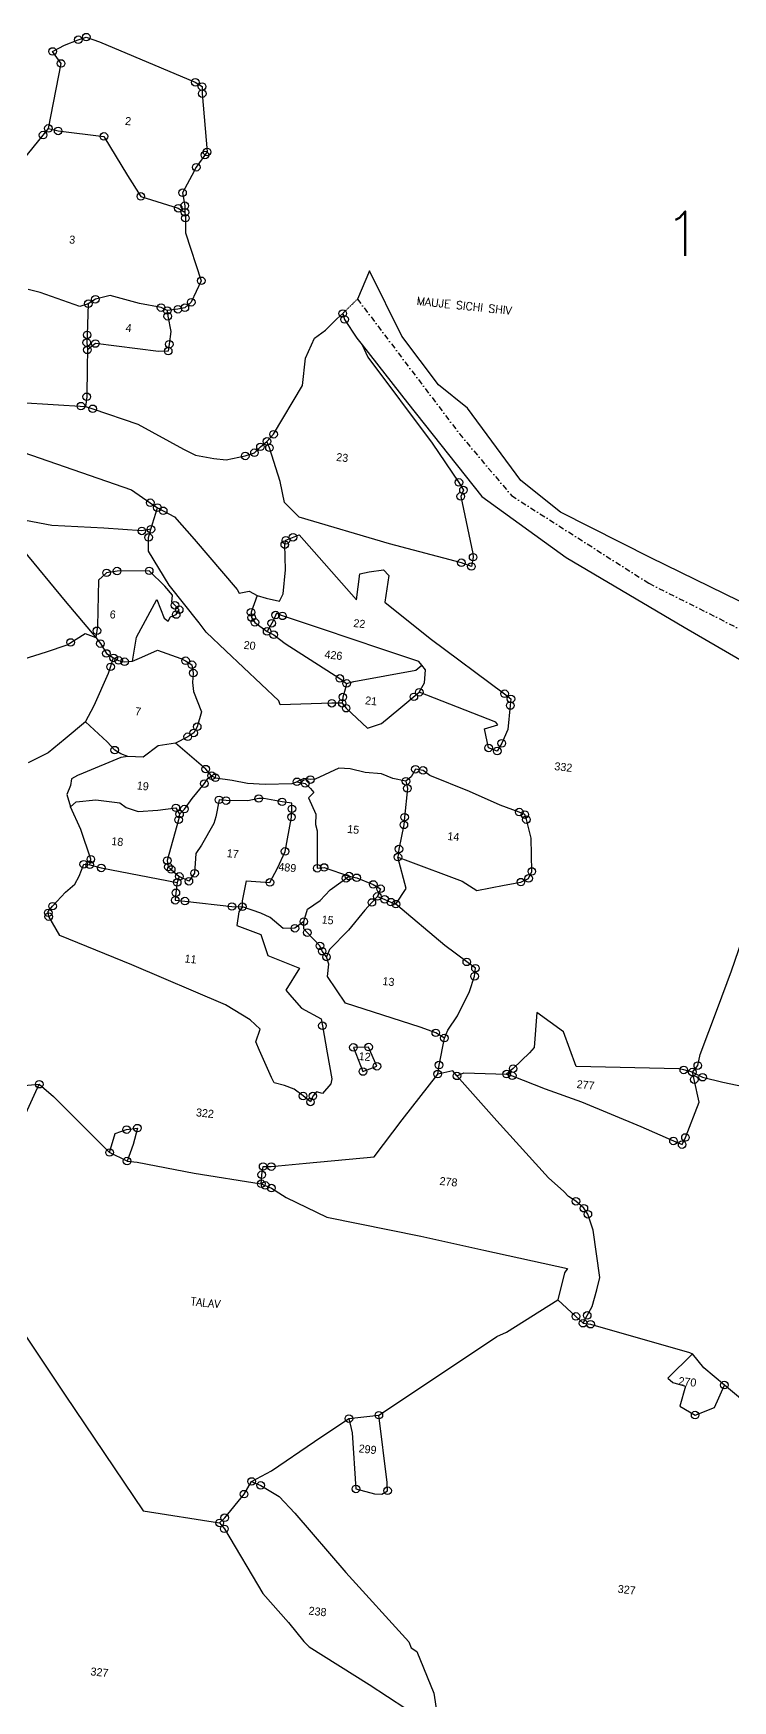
# Model space of a CAD drawing. Header units: metres. Extents: x 262789 to 268178, y 2218185 to 2226230.
# Drawn here: x 264101 to 264730, y 2224731 to 2226230 of the extents above; entities that cross this region are included whole.
import ezdxf
from ezdxf.enums import TextEntityAlignment as Align

# ---------------------------------------------------------------- set-up
doc = ezdxf.new("R2010")
doc.units = ezdxf.units.M
doc.header["$MEASUREMENT"] = 0
doc.linetypes.add('DASHDOT', pattern=[1, 0.5, -0.25, 0, -0.25])
for name, color, linetype in [('OFF', 1, 'Continuous'), ('POLY_PARCEL', 6, 'Continuous'), ('POLY_WATER', 4, 'Continuous'), ('TEXT_MAPIN', 7, 'Continuous'), ('TEXT_MAPOUT', 7, 'Continuous'), ('TEXT_PARCEL', 7, 'Continuous'), ('V_BOUND_LINE', 7, 'Continuous'), ('V_BOUND_STREAM_LINE', 7, 'DASHDOT')]:
    doc.layers.add(name, color=color, linetype=linetype)
doc.styles.get("Standard").update_dxf_attribs({"font": 'simplex.shx'})
doc.styles.add('TEXT_MAP', font='', dxfattribs={"height": 1.8})
doc.styles.get('TEXT_MAP').set_extended_font_data('Kruti Dev 050')

msp = doc.modelspace()

# ---------------------------------------------------------------- linework, layer by layer
for centre in [(264141.3, 2226224.5), (264148.5, 2226226.8), (264118.2, 2226213.9), (264125.8, 2226203.1), (264246.6, 2226186.2), (264252.7, 2226182.3), (264252.9, 2226176), (264109.6, 2226138.7), (264114.4, 2226144.7), (264123.2, 2226142.4), (264164.4, 2226137.5), (264255.3, 2226120.8), (264257.2, 2226123.6), (264247.5, 2226109.8), (264197.6, 2226083.6), (264235.1, 2226086.9), (264237.1, 2226075.2), (264231.2, 2226072.9), (264237.3, 2226069.3), (264237.7, 2226064), (264252, 2226007.7), (264150.3, 2225987.1), (264156.7, 2225991.1), (264243, 2225988.4), (264215.8, 2225983.6), (264221.4, 2225981), (264221.8, 2225975.8), (264230.9, 2225982.1), (264237.2, 2225983.5), (264379.2, 2225978.3), (264380.9, 2225973), (264149.3, 2225959), (264148.9, 2225952.1), (264149.5, 2225945.6), (264156.7, 2225951.3), (264222.2, 2225944.5), (264223.2, 2225950.6), (264143.7, 2225895), (264148.9, 2225903.4), (264154.3, 2225892.6), (264317, 2225869.7), (264291.5, 2225850.2), (264299.8, 2225853.1), (264305.2, 2225858.4), (264311, 2225863.3), (264313.3, 2225857.5), (264483.7, 2225826.4), (264487.8, 2225819.5), (264206.1, 2225808.1), (264485.3, 2225813.8), (264212.5, 2225803.7), (264217.7, 2225800.9), (264198.5, 2225782.8), (264204.6, 2225777), (264206.7, 2225784.3), (264328.1, 2225774.4), (264334.5, 2225777.1), (264327.1, 2225770.5), (264496.5, 2225759.2), (264166.8, 2225745.1), (264176.2, 2225746.7), (264205.1, 2225746.9), (264485.9, 2225754.2), (264494.9, 2225750.8), (264228.3, 2225715.9), (264229.4, 2225707.6), (264232.1, 2225711.9), (264296.7, 2225709.7), (264297.2, 2225704.9), (264300.2, 2225700.5), (264315.3, 2225699.8), (264318.8, 2225707.1), (264325, 2225706.4), (264158.1, 2225693), (264311.2, 2225692.5), (264317.1, 2225689.5), (264134.4, 2225682.5), (264161.2, 2225681.5), (264166.6, 2225672.6), (264170.4, 2225660.6), (264173.1, 2225668.6), (264177.6, 2225666.4), (264183, 2225665.2), (264237.9, 2225666.1), (264243.6, 2225662.5), (264244.8, 2225655), (264376.6, 2225650.2), (264382.7, 2225645.7), (264369.4, 2225627.8), (264378.7, 2225627.8), (264379.3, 2225633.4), (264443.2, 2225633.6), (264448.1, 2225637.7), (264524.8, 2225636.4), (264529.9, 2225625.8), (264530.5, 2225631.7), (264382.3, 2225623.4), (264239.8, 2225597.7), (264245.2, 2225601.1), (264248.3, 2225606.7), (264174.1, 2225585.7), (264510.4, 2225587.7), (264518.2, 2225584.9), (264522.2, 2225591.8), (264256, 2225568.6), (264444.6, 2225568.5), (264451.5, 2225567.5), (264254.8, 2225555.6), (264261.3, 2225562.7), (264264.7, 2225560.8), (264338, 2225557.2), (264345.5, 2225555.8), (264350.1, 2225559.2), (264436.1, 2225557.7), (264437.4, 2225551.3), (264267.9, 2225541), (264274.3, 2225540.3), (264303.6, 2225542.2), (264324.6, 2225539.2), (264229.1, 2225533.8), (264231.6, 2225523), (264232.4, 2225528.2), (264236.8, 2225532.7), (264333.1, 2225525.5), (264333.5, 2225532.9), (264434.9, 2225525.4), (264538, 2225530), (264543, 2225527.7), (264544.4, 2225523.2), (264434.2, 2225518.5), (264327.3, 2225494.6), (264428.9, 2225489.5), (264429.8, 2225496.7), (264146.2, 2225483.1), (264151.6, 2225482.6), (264152.6, 2225487.6), (264162, 2225479.8), (264221.4, 2225486.4), (264222.4, 2225480.7), (264224.9, 2225478.4), (264246, 2225475), (264356.3, 2225479.5), (264362.5, 2225480.2), (264549.3, 2225476.6), (264230.3, 2225466.8), (264232.2, 2225472.2), (264240.8, 2225467.8), (264313.7, 2225466.8), (264382.2, 2225470.5), (264384.9, 2225472.5), (264391.8, 2225470.9), (264406.7, 2225464.9), (264413.2, 2225461.1), (264539.4, 2225467), (264546.4, 2225470.4), (264118.2, 2225445.4), (264228.5, 2225450.7), (264229.1, 2225457.4), (264237.2, 2225450), (264279.5, 2225445.1), (264288.9, 2225444.9), (264405.4, 2225448.7), (264410.4, 2225454.2), (264417, 2225451.5), (264422.5, 2225449), (264427.1, 2225447.2), (264114.3, 2225439.4), (264114.7, 2225436), (264344.2, 2225431.5), (264336.2, 2225425.5), (264347.3, 2225421.6), (264358.7, 2225409.7), (264360.7, 2225404.9), (264364.6, 2225399.7), (264490.8, 2225395.3), (264498.6, 2225389.6), (264497.8, 2225382.3), (264360.9, 2225337.9), (264462.9, 2225331.5), (264470.6, 2225326.8), (264388.8, 2225318.4), (264402.5, 2225318.7), (264397.4, 2225296.7), (264410, 2225301.4), (264464.6, 2225294.4), (264465.8, 2225302.5), (264526.6, 2225294.4), (264532.5, 2225299.3), (264686, 2225298.1), (264693.7, 2225296.2), (264698.6, 2225302), (264106.2, 2225285.3), (264481.9, 2225292.8), (264531.7, 2225292.9), (264695.4, 2225289.4), (264702.9, 2225291.6), (264343.5, 2225274.7), (264350.2, 2225269.4), (264352.3, 2225274.6), (264184.8, 2225244.5), (264194.5, 2225245.8), (264676.7, 2225234.3), (264687.5, 2225237.4), (264169.5, 2225223.9), (264684.5, 2225231), (264185.2, 2225216.2), (264307.6, 2225211.3), (264314.9, 2225211.2), (264305.9, 2225195.8), (264306.3, 2225203.9), (264309.5, 2225194.3), (264315.1, 2225191.9), (264589, 2225180), (264596.1, 2225173.8), (264599.7, 2225168.3), (264589, 2225076.5), (264595.4, 2225070.4), (264599.1, 2225077.4), (264602.2, 2225069.5), (264722.5, 2225014.8), (264384.8, 2224984.6), (264411.7, 2224987.7), (264696.2, 2224987.8), (264297.2, 2224928.1), (264305.4, 2224924.6), (264391.1, 2224921.4), (264419.6, 2224919.8), (264290.4, 2224916.7), (264268.4, 2224890.8), (264273, 2224895.5), (264272.7, 2224885.5)]:
    msp.add_circle(centre, 3.4)
at = {"layer": 'OFF'}
msp.add_line((264403.4, 2226016.7), (264392.5, 2225991.3), dxfattribs=at)
at = {"layer": 'POLY_PARCEL'}
for p, q in [((264114.4, 2226144.7), (264123.2, 2226142.4)), ((264123.2, 2226142.4), (264164.4, 2226137.5)), ((264164.4, 2226137.5), (264185.6, 2226102.4)), ((264185.6, 2226102.4), (264197.6, 2226083.6)), ((264197.6, 2226083.6), (264231.2, 2226072.9)), ((264231.2, 2226072.9), (264237.3, 2226069.3)), ((264106.9, 2225997.3), (264096.3, 2225999.9)), ((264142.8, 2225984.6), (264106.9, 2225997.3)), ((264150.3, 2225987.1), (264142.8, 2225984.6)), ((264150.3, 2225987.1), (264149.3, 2225959)), ((264156.7, 2225991.1), (264150.3, 2225987.1)), ((264170.1, 2225994.6), (264156.7, 2225991.1)), ((264196.3, 2225987.4), (264170.1, 2225994.6)), ((264215.8, 2225983.6), (264196.3, 2225987.4)), ((264221.4, 2225981), (264215.8, 2225983.6)), ((264149.3, 2225959), (264148.9, 2225952.1)), ((264148.9, 2225952.1), (264149.5, 2225945.6)), ((264396.7, 2225950.1), (264401.8, 2225939.1)), ((264401.8, 2225939.1), (264459.6, 2225861.7)), ((264089.6, 2225898.2), (264147.8, 2225894.8)), ((264066.5, 2225862), (264189.2, 2225819.6)), ((264313.3, 2225857.5), (264311, 2225863.3)), ((264322.8, 2225827.1), (264313.3, 2225857.5)), ((264459.6, 2225861.7), (264483.7, 2225826.4)), ((264326.8, 2225808.4), (264322.8, 2225827.1)), ((264483.7, 2225826.4), (264487.8, 2225819.5)), ((264189.2, 2225819.6), (264206.1, 2225808.1)), ((264206.1, 2225808.1), (264212.5, 2225803.7)), ((264340.1, 2225795.1), (264326.8, 2225808.4)), ((264487.8, 2225819.5), (264485.3, 2225813.8)), ((264485.3, 2225813.8), (264496.2, 2225762.4)), ((264117.6, 2225787.6), (264032.1, 2225804.1)), ((264208.2, 2225789.3), (264212.5, 2225803.7)), ((264212.5, 2225803.7), (264217.7, 2225800.9)), ((264217.7, 2225800.9), (264227.9, 2225795.4)), ((264227.9, 2225795.4), (264245.7, 2225775.4)), ((264421.3, 2225771.3), (264340.1, 2225795.1)), ((264164.3, 2225785.4), (264117.6, 2225787.6)), ((264198.5, 2225782.8), (264164.3, 2225785.4)), ((264206.7, 2225784.3), (264198.5, 2225782.8)), ((264204.6, 2225777), (264206.7, 2225784.3)), ((264206.7, 2225784.3), (264208.2, 2225789.3)), ((264328.1, 2225774.4), (264340, 2225779.3)), ((264340, 2225779.3), (264391.6, 2225720.7)), ((264204.6, 2225764.5), (264204.6, 2225777)), ((264223.1, 2225733.9), (264204.6, 2225764.5)), ((264245.7, 2225775.4), (264284.2, 2225730)), ((264327.1, 2225770.5), (264328.1, 2225774.4)), ((264327.6, 2225747.7), (264327.1, 2225770.5)), ((264485.9, 2225754.2), (264421.3, 2225771.3)), ((264496.2, 2225762.4), (264496.5, 2225759.2)), ((264325.7, 2225726.2), (264327.6, 2225747.7)), ((264402.9, 2225746.1), (264416, 2225747.9)), ((264416, 2225747.9), (264420.7, 2225742.8)), ((264494.9, 2225750.8), (264485.9, 2225754.2)), ((264496.5, 2225759.2), (264494.9, 2225750.8)), ((264159.5, 2225738.5), (264158.7, 2225697.2)), ((264166.8, 2225745.1), (264159.5, 2225738.5)), ((264176.2, 2225746.7), (264166.8, 2225745.1)), ((264205.1, 2225746.9), (264176.2, 2225746.7)), ((264219.1, 2225733.2), (264205.1, 2225746.9)), ((264226.1, 2225725), (264219.1, 2225733.2)), ((264250.1, 2225700.2), (264223.1, 2225733.9)), ((264391.6, 2225720.7), (264394.6, 2225744.2)), ((264394.6, 2225744.2), (264402.9, 2225746.1)), ((264420.7, 2225742.8), (264417.2, 2225718.7)), ((264193.6, 2225687.2), (264212, 2225721)), ((264212, 2225721), (264218.7, 2225704.3)), ((264225.4, 2225718.8), (264226.1, 2225725)), ((264228.3, 2225715.9), (264225.4, 2225718.8)), ((264284.2, 2225730), (264286, 2225726.7)), ((264286, 2225726.7), (264295.1, 2225728.6)), ((264295.1, 2225728.6), (264302.2, 2225724.6)), ((264302.2, 2225724.6), (264296.7, 2225709.7)), ((264302.2, 2225724.6), (264310.2, 2225722.2)), ((264310.2, 2225722.2), (264322.3, 2225719.6)), ((264322.3, 2225719.6), (264325.7, 2225726.2)), ((264417.2, 2225718.7), (264458, 2225686.2)), ((264218.7, 2225704.3), (264222.2, 2225701.5)), ((264222.2, 2225701.5), (264224.2, 2225705.5)), ((264224.2, 2225705.5), (264229.4, 2225707.6)), ((264232.1, 2225711.9), (264228.3, 2225715.9)), ((264229.4, 2225707.6), (264232.1, 2225711.9)), ((264296.7, 2225709.7), (264297.2, 2225704.9)), ((264297.2, 2225704.9), (264300.2, 2225700.5)), ((264316.9, 2225702.6), (264311.2, 2225692.5)), ((264319.5, 2225708.7), (264316.9, 2225702.6)), ((264324.1, 2225706.7), (264319.5, 2225708.7)), ((264361, 2225694.5), (264324.1, 2225706.7)), ((264158.7, 2225697.2), (264157.2, 2225686.9)), ((264256.3, 2225691.7), (264250.1, 2225700.2)), ((264274, 2225675.1), (264256.3, 2225691.7)), ((264300.2, 2225700.5), (264311.2, 2225692.5)), ((264311.2, 2225692.5), (264317.1, 2225689.5)), ((264317.1, 2225689.5), (264327.4, 2225681.5)), ((264414.3, 2225676.4), (264361, 2225694.5)), ((264157.2, 2225686.9), (264161.2, 2225681.5)), ((264161.2, 2225681.5), (264166.6, 2225672.6)), ((264166.6, 2225672.6), (264173.1, 2225668.6)), ((264190, 2225665.6), (264193.6, 2225687.2)), ((264198.4, 2225669.4), (264212.5, 2225675.7)), ((264212.5, 2225675.7), (264233.5, 2225668)), ((264321.6, 2225629.9), (264274, 2225675.1)), ((264327.4, 2225681.5), (264376.6, 2225650.2)), ((264447.6, 2225665.5), (264414.3, 2225676.4)), ((264458, 2225686.2), (264524.8, 2225636.4)), ((264168.4, 2225654.8), (264173.1, 2225668.6)), ((264173.1, 2225668.6), (264177.6, 2225666.4)), ((264177.6, 2225666.4), (264183, 2225665.2)), ((264183, 2225665.2), (264190, 2225665.6)), ((264190, 2225665.6), (264198.4, 2225669.4)), ((264233.5, 2225668), (264237.9, 2225666.1)), ((264237.9, 2225666.1), (264243.6, 2225662.5)), ((264243.6, 2225662.5), (264244.8, 2225655)), ((264389.1, 2225647.4), (264445.1, 2225657.5)), ((264445.1, 2225657.5), (264450.3, 2225662)), ((264450.3, 2225662), (264447.6, 2225665.5)), ((264453.7, 2225658), (264450.3, 2225662)), ((264452.7, 2225646.2), (264453.7, 2225658)), ((264155.5, 2225625.9), (264168.4, 2225654.8)), ((264244.8, 2225655), (264244.2, 2225646.4)), ((264244.2, 2225646.4), (264245.1, 2225638.4)), ((264376.6, 2225650.2), (264382.7, 2225645.7)), ((264382.7, 2225645.7), (264381.4, 2225640.5)), ((264382.7, 2225645.7), (264389.1, 2225647.4)), ((264448.1, 2225637.7), (264452.7, 2225646.2)), ((264245.1, 2225638.4), (264252.3, 2225620)), ((264322.8, 2225626.4), (264321.6, 2225629.9)), ((264369.4, 2225627.8), (264322.8, 2225626.4)), ((264378.7, 2225627.8), (264369.4, 2225627.8)), ((264379.3, 2225633.4), (264378.7, 2225627.8)), ((264378.7, 2225627.8), (264382.3, 2225623.4)), ((264381.4, 2225640.5), (264379.3, 2225633.4)), ((264429.7, 2225622.4), (264448.1, 2225637.7)), ((264516.9, 2225610.7), (264448.1, 2225637.7)), ((264524.8, 2225636.4), (264530.5, 2225631.7)), ((264530.5, 2225631.7), (264529.9, 2225625.8)), ((264147.9, 2225611.2), (264155.5, 2225625.9)), ((264252.3, 2225620), (264248.3, 2225606.7)), ((264382.3, 2225623.4), (264401.5, 2225605.3)), ((264414.2, 2225609.6), (264429.7, 2225622.4)), ((264529.9, 2225625.8), (264527.6, 2225604.2)), ((264147.9, 2225611.2), (264129.4, 2225595.8)), ((264167.4, 2225593), (264147.9, 2225611.2)), ((264239.8, 2225597.7), (264228.9, 2225591.8)), ((264245.2, 2225601.1), (264239.8, 2225597.7)), ((264248.3, 2225606.7), (264245.2, 2225601.1)), ((264401.5, 2225605.3), (264414.2, 2225609.6)), ((264506.8, 2225604.8), (264518.6, 2225608.4)), ((264510.4, 2225587.7), (264506.8, 2225604.8)), ((264518.6, 2225608.4), (264516.9, 2225610.7)), ((264527.6, 2225604.2), (264522.2, 2225591.8)), ((264114.3, 2225583.2), (264096.3, 2225574.3)), ((264129.4, 2225595.8), (264114.3, 2225583.2)), ((264174.1, 2225585.7), (264167.4, 2225593)), ((264179.7, 2225582.4), (264174.1, 2225585.7)), ((264185.8, 2225579.9), (264179.7, 2225582.4)), ((264213.2, 2225589.5), (264199.6, 2225579.4)), ((264228.9, 2225591.8), (264213.2, 2225589.5)), ((264256, 2225568.6), (264228.9, 2225591.8)), ((264518.2, 2225584.9), (264510.4, 2225587.7)), ((264522.2, 2225591.8), (264518.2, 2225584.9)), ((264179.7, 2225579.2), (264145.8, 2225564.9)), ((264185.8, 2225579.9), (264179.7, 2225579.2)), ((264199.6, 2225579.4), (264185.8, 2225579.9)), ((264261.3, 2225562.7), (264256, 2225568.6)), ((264375.7, 2225569.5), (264354.3, 2225559.5)), ((264386, 2225568.8), (264375.7, 2225569.5)), ((264399.3, 2225565.5), (264386, 2225568.8)), ((264444.6, 2225568.5), (264440.7, 2225561.8)), ((264451.5, 2225567.5), (264444.6, 2225568.5)), ((264457.7, 2225563), (264451.5, 2225567.5)), ((264134.2, 2225553.9), (264131, 2225545.7)), ((264135.3, 2225559.8), (264134.2, 2225553.9)), ((264140.5, 2225563), (264135.3, 2225559.8)), ((264145.8, 2225564.9), (264140.5, 2225563)), ((264243.7, 2225542.2), (264254.8, 2225555.6)), ((264254.8, 2225555.6), (264258, 2225560.3)), ((264258, 2225560.3), (264261.3, 2225562.7)), ((264261.3, 2225562.7), (264264.7, 2225560.8)), ((264264.7, 2225560.8), (264279.6, 2225558.8)), ((264279.6, 2225558.8), (264293.5, 2225556.1)), ((264293.5, 2225556.1), (264309.5, 2225555)), ((264309.5, 2225555), (264333.6, 2225555.6)), ((264333.6, 2225555.6), (264338, 2225557.2)), ((264344.3, 2225560.3), (264338, 2225557.2)), ((264338, 2225557.2), (264345.5, 2225555.8)), ((264350.1, 2225559.2), (264344.3, 2225560.3)), ((264345.5, 2225555.8), (264350.2, 2225551.3)), ((264354.3, 2225559.5), (264350.1, 2225559.2)), ((264414.1, 2225564.3), (264399.3, 2225565.5)), ((264424.3, 2225560.2), (264414.1, 2225564.3)), ((264436.1, 2225557.7), (264424.3, 2225560.2)), ((264440.7, 2225561.8), (264436.1, 2225557.7)), ((264436.1, 2225557.7), (264437.4, 2225551.3)), ((264493.2, 2225548.4), (264457.7, 2225563)), ((264131, 2225545.7), (264134.3, 2225534.7)), ((264134.3, 2225534.7), (264139.4, 2225539.2)), ((264139.4, 2225539.2), (264157.1, 2225541.1)), ((264157.1, 2225541.1), (264178.7, 2225538.3)), ((264178.7, 2225538.3), (264184.3, 2225534)), ((264236.8, 2225532.7), (264243.7, 2225542.2)), ((264267.9, 2225541), (264265.1, 2225525.7)), ((264274.3, 2225540.3), (264267.9, 2225541)), ((264293.8, 2225540.1), (264274.3, 2225540.3)), ((264303.6, 2225542.2), (264293.8, 2225540.1)), ((264308.2, 2225542.1), (264303.6, 2225542.2)), ((264324.6, 2225539.2), (264308.2, 2225542.1)), ((264333.4, 2225537.9), (264324.6, 2225539.2)), ((264333.5, 2225532.9), (264333.4, 2225537.9)), ((264353.3, 2225547.5), (264348.4, 2225542.9)), ((264348.4, 2225542.9), (264355.1, 2225528.2)), ((264350.2, 2225551.3), (264353.3, 2225547.5)), ((264437.4, 2225551.3), (264434.9, 2225525.4)), ((264520.8, 2225536.2), (264493.2, 2225548.4)), ((264143.6, 2225514.4), (264134.3, 2225534.7)), ((264184.3, 2225534), (264195.1, 2225530.4)), ((264195.1, 2225530.4), (264213, 2225531.6)), ((264213, 2225531.6), (264229.1, 2225533.8)), ((264231.6, 2225523), (264221.4, 2225486.4)), ((264229.1, 2225533.8), (264232.4, 2225528.2)), ((264232.4, 2225528.2), (264231.6, 2225523)), ((264232.4, 2225528.2), (264236.8, 2225532.7)), ((264265.1, 2225525.7), (264263.2, 2225519.8)), ((264327.3, 2225494.6), (264333.1, 2225525.5)), ((264333.1, 2225525.5), (264333.5, 2225532.9)), ((264355.1, 2225528.2), (264354.8, 2225518.7)), ((264434.9, 2225525.4), (264434.2, 2225518.5)), ((264538, 2225530), (264520.8, 2225536.2)), ((264543, 2225527.7), (264538, 2225530)), ((264544.4, 2225523.2), (264543, 2225527.7)), ((264548.6, 2225506.6), (264544.4, 2225523.2)), ((264152.6, 2225487.6), (264143.6, 2225514.4)), ((264263.2, 2225519.8), (264252.3, 2225500.3)), ((264354.8, 2225518.7), (264356.2, 2225513)), ((264356.2, 2225513), (264356.1, 2225505.4)), ((264434.2, 2225518.5), (264429.8, 2225496.7)), ((264247.1, 2225492.8), (264246, 2225475)), ((264252.3, 2225500.3), (264247.1, 2225492.8)), ((264320.6, 2225479.6), (264327.3, 2225494.6)), ((264356.1, 2225505.4), (264356.2, 2225489.8)), ((264429.8, 2225496.7), (264428.9, 2225489.5)), ((264549.3, 2225476.6), (264548.6, 2225506.6)), ((264142, 2225472.3), (264146.2, 2225483.1)), ((264146.2, 2225483.1), (264151.6, 2225482.6)), ((264151.6, 2225482.6), (264152.6, 2225487.6)), ((264151.6, 2225482.6), (264162, 2225479.8)), ((264162, 2225479.8), (264230.3, 2225466.8)), ((264221.4, 2225486.4), (264222.3, 2225480.7)), ((264222.3, 2225480.7), (264224.9, 2225478.4)), ((264224.9, 2225478.4), (264232.2, 2225472.2)), ((264313.7, 2225466.8), (264320.6, 2225479.6)), ((264356.2, 2225489.8), (264356.3, 2225479.5)), ((264356.3, 2225479.5), (264362.5, 2225480.2)), ((264362.5, 2225480.2), (264384.9, 2225472.5)), ((264436.2, 2225461.3), (264428.9, 2225489.5)), ((264428.9, 2225489.5), (264435.4, 2225487)), ((264435.4, 2225487), (264486.5, 2225467.8)), ((264129.8, 2225458), (264138.1, 2225465.3)), ((264138.1, 2225465.3), (264142, 2225472.3)), ((264230.3, 2225466.8), (264229.1, 2225457.4)), ((264232.2, 2225472.2), (264230.3, 2225466.8)), ((264240.8, 2225467.8), (264232.2, 2225472.2)), ((264246, 2225475), (264240.8, 2225467.8)), ((264288.9, 2225450.2), (264292.5, 2225468.2)), ((264292.5, 2225468.2), (264313.7, 2225466.8)), ((264368, 2225460), (264384.9, 2225472.5)), ((264384.9, 2225472.5), (264391.8, 2225470.9)), ((264391.8, 2225470.9), (264406.7, 2225464.9)), ((264406.7, 2225464.9), (264413.2, 2225461.1)), ((264486.5, 2225467.8), (264499.8, 2225459.4)), ((264499.8, 2225459.4), (264524.4, 2225464.2)), ((264524.4, 2225464.2), (264539.4, 2225467)), ((264539.4, 2225467), (264546.4, 2225470.4)), ((264546.4, 2225470.4), (264549.3, 2225476.6)), ((264118.2, 2225445.4), (264129.8, 2225458)), ((264229.1, 2225457.4), (264228.5, 2225450.7)), ((264228.5, 2225450.7), (264237.2, 2225450)), ((264237.2, 2225450), (264279.5, 2225445.1)), ((264288.9, 2225444.9), (264288.9, 2225450.2)), ((264347.6, 2225442.8), (264358.8, 2225450.4)), ((264358.8, 2225450.4), (264368, 2225460)), ((264405.4, 2225448.7), (264399.1, 2225441.7)), ((264410.4, 2225454.2), (264405.4, 2225448.7)), ((264413.2, 2225461.1), (264410.4, 2225454.2)), ((264410.4, 2225454.2), (264417, 2225451.5)), ((264417, 2225451.5), (264422.5, 2225449)), ((264422.5, 2225449), (264427.1, 2225447.2)), ((264427.1, 2225447.2), (264436.2, 2225461.3)), ((264114.1, 2225440.7), (264118.2, 2225445.4)), ((264114.7, 2225436), (264114.1, 2225440.7)), ((264124.7, 2225419), (264114.7, 2225436)), ((264279.5, 2225445.1), (264288.9, 2225444.9)), ((264285.7, 2225440.4), (264284, 2225428.1)), ((264288.9, 2225444.9), (264285.7, 2225440.4)), ((264305.4, 2225439.1), (264288.9, 2225444.9)), ((264314, 2225435.3), (264305.4, 2225439.1)), ((264325.6, 2225425.3), (264314, 2225435.3)), ((264344.2, 2225431.5), (264347.6, 2225442.8)), ((264399.1, 2225441.7), (264384.3, 2225423.7)), ((264471.1, 2225410.1), (264427.1, 2225447.2)), ((264189.6, 2225392.5), (264124.7, 2225419)), ((264284, 2225428.1), (264305.4, 2225419.8)), ((264305.4, 2225419.8), (264311.7, 2225400.9)), ((264336.2, 2225425.5), (264325.6, 2225425.3)), ((264344.2, 2225431.5), (264336.2, 2225425.5)), ((264344.2, 2225425), (264344.2, 2225431.5)), ((264347.3, 2225421.6), (264344.2, 2225425)), ((264358.7, 2225409.7), (264347.3, 2225421.6)), ((264384.3, 2225423.7), (264367.4, 2225406.3)), ((264728.9, 2225387.2), (264741.5, 2225423.8)), ((264360.7, 2225404.9), (264358.7, 2225409.7)), ((264364.6, 2225399.7), (264360.7, 2225404.9)), ((264367.4, 2225406.3), (264364.6, 2225399.7)), ((264490.8, 2225395.3), (264471.1, 2225410.1)), ((264273.7, 2225356.8), (264189.6, 2225392.5)), ((264311.7, 2225400.9), (264340.4, 2225389.5)), ((264340.4, 2225389.5), (264328, 2225369.9)), ((264366.6, 2225393.1), (264364.6, 2225399.7)), ((264365.6, 2225382.2), (264366.6, 2225393.1)), ((264498.6, 2225389.6), (264490.8, 2225395.3)), ((264497.8, 2225382.3), (264498.6, 2225389.6)), ((264381.6, 2225358.3), (264365.6, 2225382.2)), ((264493.1, 2225368.8), (264497.8, 2225382.3)), ((264716.4, 2225353.3), (264728.9, 2225387.2)), ((264328, 2225369.9), (264333.5, 2225363.5)), ((264333.5, 2225363.5), (264342, 2225353.6)), ((264449, 2225336.7), (264381.6, 2225358.3)), ((264482.5, 2225346.8), (264493.1, 2225368.8)), ((264295.8, 2225343.2), (264273.7, 2225356.8)), ((264304.9, 2225334.9), (264295.8, 2225343.2)), ((264342, 2225353.6), (264359.7, 2225344.1)), ((264359.7, 2225344.1), (264360.9, 2225337.9)), ((264473.8, 2225333.8), (264482.5, 2225346.8)), ((264553.9, 2225349.7), (264551.4, 2225318.2)), ((264577.9, 2225332.4), (264553.9, 2225349.7)), ((264700.7, 2225312.1), (264716.4, 2225353.3)), ((264301, 2225323.4), (264304.9, 2225334.9)), ((264360.9, 2225337.9), (264365.1, 2225313.4)), ((264462.9, 2225331.5), (264449, 2225336.7)), ((264470.6, 2225326.8), (264462.9, 2225331.5)), ((264470.6, 2225326.8), (264473.8, 2225333.8)), ((264589.2, 2225301.3), (264577.9, 2225332.4)), ((264304.3, 2225315.6), (264301, 2225323.4)), ((264315.2, 2225291.4), (264304.3, 2225315.6)), ((264365.1, 2225313.4), (264369.5, 2225290.2)), ((264402.5, 2225318.7), (264388.8, 2225318.4)), ((264388.8, 2225318.4), (264397.4, 2225296.7)), ((264410, 2225301.4), (264402.5, 2225318.7)), ((264465.8, 2225302.5), (264470.6, 2225326.8)), ((264547.1, 2225313.5), (264532.5, 2225299.3)), ((264551.4, 2225318.2), (264547.1, 2225313.5)), ((264397.4, 2225296.7), (264410, 2225301.4)), ((264464.6, 2225294.4), (264465.8, 2225302.5)), ((264532.5, 2225299.3), (264526.6, 2225294.4)), ((264681.5, 2225299.1), (264589.2, 2225301.3)), ((264686, 2225298.1), (264681.5, 2225299.1)), ((264693.7, 2225296.2), (264686, 2225298.1)), ((264693.7, 2225296.2), (264698.6, 2225302)), ((264698.6, 2225302), (264700.7, 2225312.1)), ((264062.2, 2225281.4), (264106.2, 2225285.3)), ((264317.6, 2225286.6), (264315.2, 2225291.4)), ((264326.7, 2225284.1), (264317.6, 2225286.6)), ((264335.4, 2225280.8), (264326.7, 2225284.1)), ((264368.4, 2225285.6), (264361.1, 2225276.9)), ((264369.5, 2225290.2), (264368.4, 2225285.6)), ((264432.8, 2225253.3), (264464.6, 2225294.4)), ((264478.3, 2225297.2), (264464.6, 2225294.4)), ((264481.9, 2225292.8), (264478.3, 2225297.2)), ((264481.9, 2225292.8), (264488.2, 2225295.5)), ((264517.7, 2225252.5), (264481.9, 2225292.8)), ((264488.2, 2225295.5), (264526.6, 2225294.4)), ((264526.6, 2225294.4), (264531.7, 2225292.9)), ((264531.7, 2225292.9), (264561.4, 2225281.2)), ((264695.4, 2225289.4), (264693.7, 2225296.2)), ((264693.7, 2225296.2), (264702.9, 2225291.6)), ((264699.9, 2225269.1), (264695.4, 2225289.4)), ((264702.9, 2225291.6), (264721, 2225287)), ((264721, 2225287), (264786.6, 2225273.6)), ((264343.5, 2225274.7), (264335.4, 2225280.8)), ((264350.2, 2225269.4), (264343.5, 2225274.7)), ((264352.3, 2225274.6), (264350.2, 2225269.4)), ((264355.5, 2225278.5), (264352.3, 2225274.6)), ((264361.1, 2225276.9), (264355.5, 2225278.5)), ((264561.4, 2225281.2), (264594.1, 2225269.3)), ((264594.1, 2225269.3), (264647.5, 2225247.3)), ((264687.5, 2225237.4), (264699.9, 2225269.1)), ((264407.4, 2225220), (264432.8, 2225253.3)), ((264169.5, 2225223.9), (264174.6, 2225241)), ((264174.6, 2225241), (264184.8, 2225244.5)), ((264184.8, 2225244.5), (264194.5, 2225245.8)), ((264194.5, 2225245.8), (264190.6, 2225231.2)), ((264564.2, 2225201.1), (264517.7, 2225252.5)), ((264647.5, 2225247.3), (264676.7, 2225234.3)), ((264190.6, 2225231.2), (264185.2, 2225216.2)), ((264676.7, 2225234.3), (264684.5, 2225231)), ((264684.5, 2225231), (264687.5, 2225237.4)), ((264306.3, 2225203.9), (264307.6, 2225211.3)), ((264307.6, 2225211.3), (264314.9, 2225211.2)), ((264314.9, 2225211.2), (264346.4, 2225214.2)), ((264346.4, 2225214.2), (264407.4, 2225220)), ((264305.9, 2225195.8), (264306.3, 2225203.9)), ((264578, 2225188.9), (264564.2, 2225201.1)), ((264582.3, 2225184.2), (264578, 2225188.9)), ((264589, 2225180), (264582.3, 2225184.2)), ((264596.1, 2225173.8), (264589, 2225180)), ((264599.7, 2225168.3), (264596.1, 2225173.8)), ((264604.6, 2225154), (264599.7, 2225168.3)), ((264610.4, 2225111.4), (264604.6, 2225154)), ((264607.7, 2225100.5), (264610.4, 2225111.4)), ((264572.8, 2225091.3), (264589, 2225076.5)), ((264603.6, 2225085.5), (264607.7, 2225100.5)), ((264589, 2225076.5), (264595.4, 2225070.4)), ((264595.4, 2225070.4), (264599.1, 2225077.4)), ((264599.1, 2225077.4), (264603.6, 2225085.5)), ((264595.4, 2225070.4), (264602.2, 2225069.5)), ((264602.2, 2225069.5), (264691.2, 2225044.2)), ((264693.9, 2225042.8), (264671.5, 2225021)), ((264691.2, 2225044.2), (264693.9, 2225042.8)), ((264704.1, 2225030.4), (264693.9, 2225042.8)), ((264722.5, 2225014.8), (264704.1, 2225030.4)), ((264671.5, 2225021), (264676.2, 2225017.2)), ((264676.2, 2225017.2), (264687.4, 2225013.8)), ((264687.4, 2225013.8), (264682.3, 2224995.8)), ((264713.5, 2224994.7), (264722.5, 2225014.8)), ((264758.3, 2224985.1), (264722.5, 2225014.8)), ((264384.8, 2224984.6), (264387.6, 2224971.9)), ((264419.1, 2224927.2), (264411.7, 2224987.7)), ((264682.3, 2224995.8), (264696.2, 2224987.8)), ((264696.2, 2224987.8), (264713.5, 2224994.7)), ((264387.6, 2224971.9), (264391.1, 2224921.4)), ((264297.2, 2224928.1), (264305.4, 2224924.6)), ((264305.4, 2224924.6), (264321.9, 2224914.7)), ((264419.6, 2224919.8), (264419.1, 2224927.2)), ((264321.9, 2224914.7), (264336.2, 2224899.6)), ((264391.1, 2224921.4), (264407.8, 2224917.1)), ((264407.8, 2224917.1), (264414.5, 2224916.6)), ((264414.5, 2224916.6), (264419.6, 2224919.8)), ((264336.2, 2224899.6), (264382.1, 2224846.2)), ((264268.4, 2224890.8), (264272.7, 2224885.5)), ((264272.7, 2224885.5), (264307.4, 2224827.5)), ((264382.1, 2224846.2), (264438.6, 2224783.8)), ((264307.4, 2224827.5), (264330.3, 2224801.4)), ((264330.3, 2224801.4), (264344.2, 2224784.1)), ((264344.2, 2224784.1), (264348.9, 2224779.5)), ((264348.9, 2224779.5), (264402.9, 2224745.6)), ((264438.6, 2224783.8), (264440.8, 2224778.4)), ((264440.8, 2224778.4), (264445.9, 2224775.3)), ((264445.9, 2224775.3), (264461, 2224737.6)), ((264402.9, 2224745.6), (264435.9, 2224723.9)), ((264461, 2224737.6), (264470.5, 2224676.5))]:
    msp.add_line(p, q, dxfattribs=at)
at = {"layer": 'POLY_WATER'}
for p, q in [((264432.5, 2225957.8), (264403.4, 2226016.7)), ((264379.2, 2225978.3), (264380.9, 2225973)), ((264380.9, 2225973), (264391.9, 2225956.2)), ((264465.4, 2225914.1), (264432.5, 2225957.8)), ((264391.9, 2225956.2), (264396.7, 2225950.1)), ((264396.7, 2225950.1), (264437.5, 2225898.1)), ((264491.4, 2225893.3), (264465.4, 2225914.1)), ((264437.5, 2225898.1), (264504.4, 2225813.8)), ((264539.5, 2225828.1), (264491.4, 2225893.3)), ((264575, 2225799.6), (264539.5, 2225828.1)), ((264504.4, 2225813.8), (264580.3, 2225759)), ((264656.3, 2225758.6), (264575, 2225799.6)), ((264091.4, 2225765.9), (264129.5, 2225719.7)), ((264580.3, 2225759), (264686.3, 2225696.2)), ((264775.2, 2225700.4), (264656.3, 2225758.6)), ((264129.5, 2225719.7), (264157.2, 2225686.9)), ((264131.3, 2225680.5), (264147.4, 2225690.5)), ((264147.4, 2225690.5), (264157.2, 2225686.9)), ((264686.3, 2225696.2), (264736.3, 2225667.1)), ((264076.3, 2225662.6), (264112.8, 2225674.1)), ((264112.8, 2225674.1), (264131.3, 2225680.5)), ((264091, 2225252.5), (264106.2, 2225285.3)), ((264106.2, 2225285.3), (264118.9, 2225274.2)), ((264118.9, 2225274.2), (264169.5, 2225223.9)), ((264185.2, 2225216.2), (264169.5, 2225223.9)), ((264185.2, 2225216.2), (264194.2, 2225215.3)), ((264194.2, 2225215.3), (264245.6, 2225205.3)), ((264245.6, 2225205.3), (264305.9, 2225195.8)), ((264305.9, 2225195.8), (264315.1, 2225191.9)), ((264315.1, 2225191.9), (264328.4, 2225183.3)), ((264328.4, 2225183.3), (264364.8, 2225165.8)), ((264364.8, 2225165.8), (264449.4, 2225148.8)), ((264449.4, 2225148.8), (264506, 2225136.1)), ((264506, 2225136.1), (264581.3, 2225119.6)), ((264581.3, 2225119.6), (264578.7, 2225115.6)), ((264578.7, 2225115.6), (264572.8, 2225091.3)), ((264526.4, 2225062.2), (264572.8, 2225091.3)), ((264076.8, 2225084.8), (264129.5, 2225005.8)), ((264457.2, 2225018.1), (264517.9, 2225058.3)), ((264517.9, 2225058.3), (264526.4, 2225062.2)), ((264411.7, 2224987.7), (264457.2, 2225018.1)), ((264129.5, 2225005.8), (264199.7, 2224901.7)), ((264353.9, 2224964.1), (264384.8, 2224984.6)), ((264384.8, 2224984.6), (264411.7, 2224987.7)), ((264315.1, 2224937.7), (264353.9, 2224964.1)), ((264297.2, 2224928.1), (264315.1, 2224937.7)), ((264290.4, 2224916.7), (264297.2, 2224928.1)), ((264273, 2224895.5), (264290.4, 2224916.7)), ((264199.7, 2224901.7), (264268.4, 2224890.8)), ((264268.4, 2224890.8), (264273, 2224895.5))]:
    msp.add_line(p, q, dxfattribs=at)
at = {"layer": 'V_BOUND_LINE'}
for p, q in [((264118.2, 2226213.9), (264128.8, 2226219.5)), ((264125.8, 2226203.1), (264118.2, 2226213.9)), ((264128.8, 2226219.5), (264141.3, 2226224.5)), ((264141.3, 2226224.5), (264148.5, 2226226.8)), ((264148.5, 2226226.8), (264160.3, 2226222.7)), ((264160.3, 2226222.7), (264246.6, 2226186.2)), ((264114.4, 2226144.7), (264125.8, 2226203.1)), ((264246.6, 2226186.2), (264252.7, 2226182.3)), ((264252.7, 2226182.3), (264252.9, 2226176)), ((264252.9, 2226176), (264257.2, 2226123.6)), ((264066.5, 2226085.5), (264109.6, 2226138.7)), ((264109.6, 2226138.7), (264114.4, 2226144.7)), ((264257.2, 2226123.6), (264247.5, 2226109.8)), ((264247.5, 2226109.8), (264243.4, 2226102.4)), ((264243.4, 2226102.4), (264235.1, 2226086.9)), ((264235.1, 2226086.9), (264237.1, 2226075.2)), ((264237.1, 2226075.2), (264237.3, 2226069.3)), ((264237.3, 2226069.3), (264237.7, 2226064)), ((264237.7, 2226064), (264237.8, 2226050.8)), ((264237.8, 2226050.8), (264252, 2226007.7)), ((264252, 2226007.7), (264243, 2225988.4)), ((264243, 2225988.4), (264237.2, 2225983.5)), ((264230.9, 2225982.1), (264221.4, 2225981)), ((264221.4, 2225981), (264221.8, 2225975.8)), ((264221.8, 2225975.8), (264224.6, 2225962.2)), ((264237.2, 2225983.5), (264230.9, 2225982.1)), ((264363.8, 2225963.4), (264373.9, 2225973.6)), ((264373.9, 2225973.6), (264379.2, 2225978.3)), ((264224.6, 2225962.2), (264223.2, 2225950.6)), ((264353.7, 2225956), (264363.8, 2225963.4)), ((264149.5, 2225945.6), (264149.3, 2225929.9)), ((264156.7, 2225951.3), (264149.5, 2225945.6)), ((264213.6, 2225944), (264156.7, 2225951.3)), ((264222.2, 2225944.5), (264213.6, 2225944)), ((264223.2, 2225950.6), (264222.2, 2225944.5)), ((264345.6, 2225938.2), (264353.7, 2225956)), ((264149.3, 2225929.9), (264148.9, 2225903.4)), ((264343, 2225913.5), (264345.6, 2225938.2)), ((264317, 2225869.7), (264343, 2225913.5)), ((264148.9, 2225903.4), (264147.8, 2225894.8)), ((264147.8, 2225894.8), (264154.3, 2225892.6)), ((264154.3, 2225892.6), (264195, 2225878.8)), ((264195, 2225878.8), (264236, 2225856.3)), ((264311, 2225863.3), (264317, 2225869.7)), ((264236, 2225856.3), (264246.8, 2225850.9)), ((264291.5, 2225850.2), (264299.8, 2225853.1)), ((264299.8, 2225853.1), (264305.2, 2225858.4)), ((264305.2, 2225858.4), (264311, 2225863.3)), ((264246.8, 2225850.9), (264263.2, 2225847.9)), ((264263.2, 2225847.9), (264274.3, 2225846.7)), ((264274.3, 2225846.7), (264291.5, 2225850.2))]:
    msp.add_line(p, q, dxfattribs=at)
at = {"layer": 'V_BOUND_STREAM_LINE'}
msp.add_line((264379.2, 2225978.3), (264392.5, 2225991.3), dxfattribs=at)
at = {"layer": 'V_BOUND_STREAM_LINE', "ltscale": 10}
for p, q in [((264392.5, 2225991.3), (264484.1, 2225870.2)), ((264484.1, 2225870.2), (264531.1, 2225814.5)), ((264531.1, 2225814.5), (264654.6, 2225735.7)), ((264654.6, 2225735.7), (264758.8, 2225683.3))]:
    msp.add_line(p, q, dxfattribs=at)

# ---------------------------------------------------------------- texts
msp.add_text('1', height=40).set_placement((264668.4, 2226030.1))
at = {"layer": 'TEXT_MAPIN'}
msp.add_text('TALAV', height=7.2, rotation=353.9912, dxfattribs=at).set_placement((264242.1, 2225086.6))
at = {"layer": 'TEXT_MAPOUT'}
msp.add_text('MAUJE SICHI SHIV', height=7.197, rotation=353.9912, dxfattribs=at).set_placement((264445.5, 2225986.2))
at = {"layer": 'TEXT_PARCEL', "style": 'TEXT_MAP'}
for s, p in [('2', (264185.8, 2226147.7)), ('3', (264135.5, 2226041.1)), ('4', (264186.3, 2225961.7)), ('23', (264378.4, 2225845.2)), ('6', (264172, 2225704.1)), ('22', (264393.8, 2225695.9)), ('20', (264295.1, 2225676.3)), ('426', (264370.5, 2225667.5)), ('21', (264404.4, 2225626.4)), ('7', (264194.8, 2225616.9)), ('332', (264577.3, 2225566.9)), ('19', (264199, 2225549.9)), ('18', (264176.1, 2225499.9)), ('15', (264388.3, 2225510.8)), ('14', (264478.4, 2225504.4)), ('17', (264279.9, 2225489)), ('489', (264329, 2225476.6)), ('15', (264365.3, 2225429.4)), ('11', (264242, 2225394.3)), ('13', (264420, 2225374)), ('12', (264398.6, 2225306.6)), ('277', (264597.3, 2225281.1)), ('322', (264254.9, 2225255.7)), ('278', (264474, 2225194)), ('270', (264688.9, 2225014.1)), ('299', (264401.2, 2224953.5)), ('327', (264634.3, 2224827.2)), ('238', (264356.2, 2224807.6)), ('327', (264160, 2224753))]:
    msp.add_text(s, height=7.2, rotation=353.9912, dxfattribs=at).set_placement(p, align=Align.CENTER)

doc.saveas('drawing.dxf')
